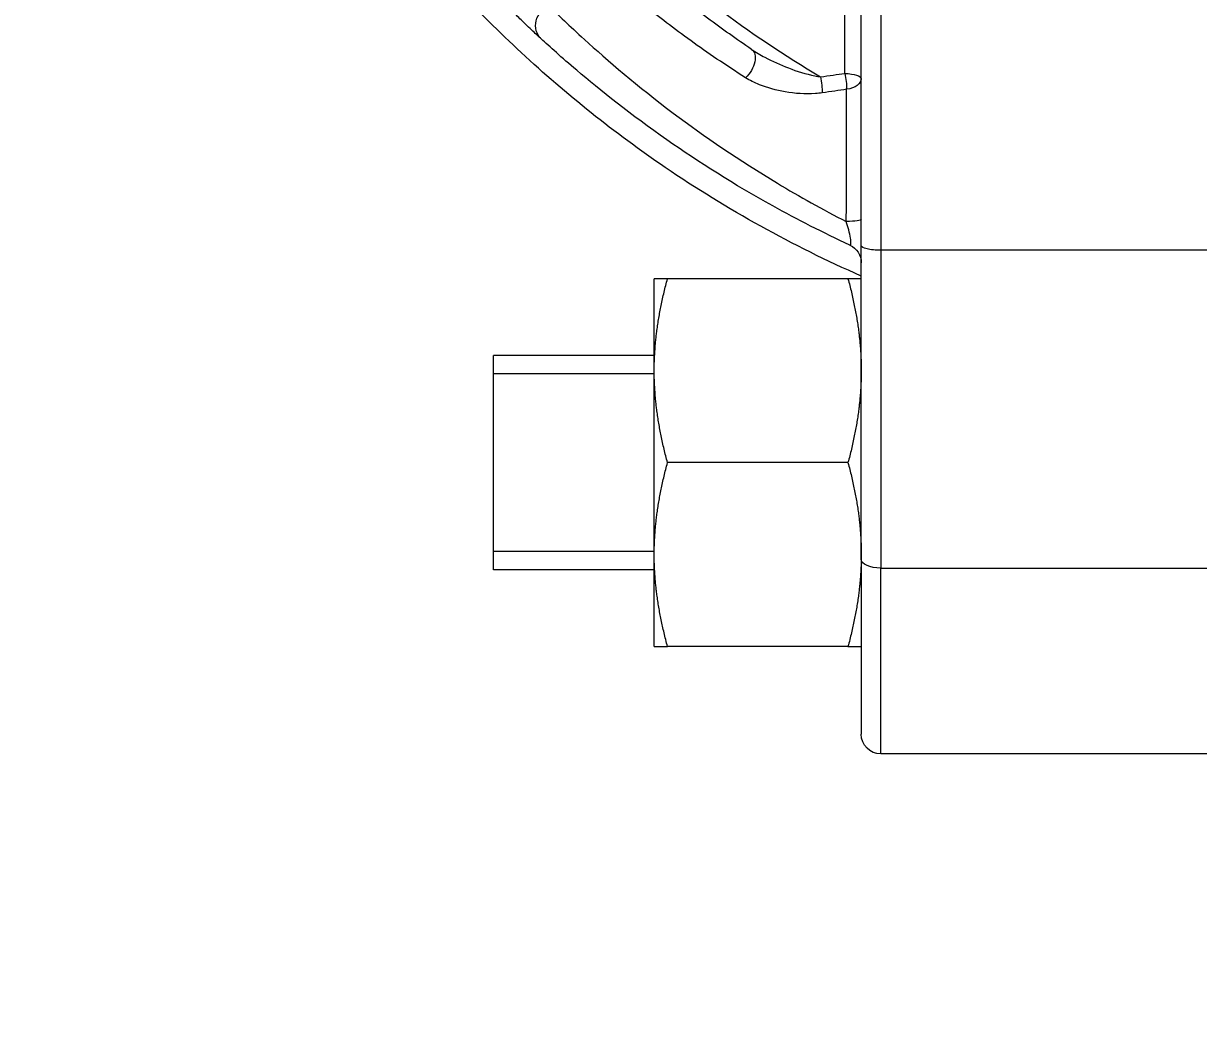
# Model space of a CAD drawing. Header units: millimetres. Extents: x -20146070 to 165023, y -3349561 to 35447.
# Drawn here: x -292467.2 to -292394.2, y -46136.6 to -46075 of the extents above; entities that cross this region are included whole.
import ezdxf
from ezdxf import colors
from ezdxf.entities.mleader import LeaderData, LeaderLine
from ezdxf.math import Vec2, Vec3

# ---------------------------------------------------------------- set-up
doc = ezdxf.new("R2010")
doc.units = ezdxf.units.MM
doc.header["$LTSCALE"] = 50
doc.linetypes.add('CONTINOUS', pattern=[0])
for name, color, linetype in [('ASPL- FM200-DEVICES', 8, 'Continuous'), ('M_FIREALAM-_E-', 10, 'Continuous'), ('M_FM 200 Cylinder', 1, 'Continuous')]:
    doc.layers.add(name, color=color, linetype=linetype)
doc.styles.add('RomanS', font='romans__.ttf', dxfattribs={"width": 0.75, "height": 40})
doc.linetypes.add('DRY_RISER', pattern='A,0.5,-0.2,["DR",Standard,S=0.1,R=0,X=-0.05,Y=-0.05],-0.2', length=0.9)

# ---------------------------------------------------------------- blocks, each defined once
blk = doc.blocks.new('343')
at = {"layer": 'ASPL- FM200-DEVICES', "color": 1, "lineweight": 5}
for p, q in [((-38660.833, -128996.93), (-38660.833, -129013.415)), ((-38659.614, -129013.126), (-38659.614, -128996.93)), ((-38659.614, -129032.621), (-38659.614, -129013.126)), ((-38690.086, -129013.415), (-38660.833, -129013.415)), ((-38660.833, -129013.415), (-38660.833, -129033.168)), ((-38658.789, -129015.185), (-38647.579, -129015.185)), ((-38646.754, -129020.899), (-38646.754, -129015.185)), ((-38646.754, -129019.946), (-38636.759, -129019.946)), ((-38636.759, -129033.278), (-38636.759, -129019.946)), ((-38646.754, -129032.326), (-38646.754, -129020.899)), ((-38636.759, -129021.084), (-38646.754, -129021.084)), ((-38658.789, -129026.612), (-38647.579, -129026.612)), ((-38646.754, -129032.14), (-38636.759, -129032.14)), ((-38659.614, -129032.621), (-38659.614, -129043.494)), ((-38646.754, -129038.039), (-38646.754, -129032.326)), ((-38660.833, -129033.168), (-38690.086, -129033.168)), ((-38660.833, -129044.713), (-38660.833, -129033.168)), ((-38646.754, -129033.278), (-38636.759, -129033.278)), ((-38658.789, -129038.039), (-38647.579, -129038.039)), ((-38690.086, -129044.713), (-38660.833, -129044.713))]:
    blk.add_line(p, q, dxfattribs=at)
for radius in [305.792, 305.363, 304.726]:
    blk.add_circle((-38690.086, -128945.677), radius, dxfattribs=at)
for centre, start, end in [((-38658.395, -129014.199), 114.82057, 180), ((-38660.833, -129043.494), 270, 0)]:
    blk.add_arc(centre, 1.219, start, end, dxfattribs=at)
for centre, major_axis, ratio, start_param, end_param in [((-38640.565, -128999.39), (0.826, -0.896), 0.946472, 0, 2.100107), ((-38652.118, -129001.942), (-0.682, 1.01), 0.599993, 0, 1.95126), ((-38658.395, -129002.757), (-1.219, 0), 0.275099, 4.880316, 6.283185), ((-38658.395, -129002.757), (-1.219, 0), 0.558658, 0, 1.315212), ((-38658.395, -129002.757), (0.174, 1.206), 0.210615, 1.323763, 2.178662), ((-38656.882, -129002.975), (0.174, 1.206), 0.210979, 1.320032, 2.179897), ((-38658.395, -129011.493), (-1.219, 0), 0.120855, 0, 1.330686), ((-38660.833, -129013.126), (-1.219, 0), 0.237088, 1.570796, 3.141593), ((-38660.833, -129032.621), (1.219, 0), 0.448941, 4.712389, 6.283185)]:
    blk.add_ellipse(centre, major_axis=major_axis, ratio=ratio, start_param=start_param, end_param=end_param, dxfattribs=at)
for points, knots in [([(-38659.609, -129015.017), (-38655.358, -129013.147), (-38651.273, -129010.887), (-38647.442, -129008.277), (-38644.286, -129006.127), (-38641.295, -129003.74), (-38638.497, -129001.138), (-38635.767, -128998.598), (-38633.215, -128995.846), (-38630.883, -128992.924), (-38626.161, -128987.007), (-38622.349, -128980.406), (-38619.585, -128973.369), (-38616.822, -128966.336), (-38615.121, -128958.88), (-38614.555, -128951.362), (-38613.989, -128943.848), (-38614.558, -128936.211), (-38616.231, -128928.864), (-38617.905, -128921.511), (-38620.692, -128914.39), (-38624.468, -128907.842), (-38628.244, -128901.292), (-38632.993, -128895.328), (-38638.54, -128890.177), (-38644.085, -128885.027), (-38650.394, -128880.725), (-38657.189, -128877.449), (-38657.99, -128877.063), (-38658.799, -128876.69), (-38659.614, -128876.332)], [0.3520071, 0.3520071, 0.3520071, 0.3520071, 0.3812966, 0.3812966, 0.3812966, 0.4054258, 0.4054258, 0.4054258, 0.4289726, 0.4289726, 0.4289726, 0.4766555, 0.4766555, 0.4766555, 0.5243168, 0.5243168, 0.5243168, 0.5719497, 0.5719497, 0.5719497, 0.6196177, 0.6196177, 0.6196177, 0.6673015, 0.6673015, 0.6673015, 0.7149727, 0.7149727, 0.7149727, 0.7205932, 0.7205932, 0.7205932, 0.7205932]), ([(-38652.8, -129000.932), (-38651.874, -129000.307), (-38650.964, -128999.659), (-38647.612, -128997.143), (-38645.282, -128995.127), (-38643.111, -128992.971), (-38640.94, -128990.815), (-38638.909, -128988.499), (-38635.203, -128983.63), (-38633.526, -128981.082), (-38632.036, -128978.443)], [0.478161, 0.478161, 0.478161, 0.478161, 0.751067, 0.751067, 1.502133, 1.502133, 1.502133, 2.2532, 2.2532, 2.996998, 2.996998, 2.996998, 2.996998]), ([(-38633.559, -128979.127), (-38634.848, -128981.316), (-38636.268, -128983.438), (-38639.635, -128987.886), (-38641.63, -128990.176), (-38643.761, -128992.311), (-38645.893, -128994.445), (-38648.181, -128996.444), (-38652.674, -128999.859), (-38654.845, -129001.316), (-38657.086, -129002.64)], [-2.885239, -2.885239, -2.885239, -2.885239, -2.2532, -2.2532, -1.502133, -1.502133, -1.502133, -0.751067, -0.751067, -0.104684, -0.104684, -0.104684, -0.104684]), ([(-38658.599, -129002.426), (-38658.599, -129001.944), (-38658.599, -129001.459), (-38658.6, -129000.433), (-38658.6, -128999.893), (-38658.601, -128999.35), (-38658.601, -128998.69), (-38658.602, -128998.027), (-38658.602, -128997.136), (-38658.602, -128996.91), (-38658.602, -128996.684)], [0.0750689, 0.0750689, 0.0750689, 0.0750689, 0.2030124, 0.2030124, 0.3444337, 0.3444337, 0.3444337, 0.5166506, 0.5166506, 0.5750647, 0.5750647, 0.5750647, 0.5750647]), ([(-38652.427, -129002.697), (-38651.188, -129001.913), (-38650.049, -129001.138), (-38647.957, -128999.63), (-38647.005, -128998.892), (-38645.608, -128997.768), (-38645.102, -128997.342), (-38644.725, -128997.019)], [1.965846, 1.965846, 1.965846, 1.965846, 2.431098, 2.431098, 2.934278, 2.934278, 3.3459, 3.3459, 3.3459, 3.3459]), ([(-38640.25, -128998.262), (-38640.749, -128998.755), (-38641.486, -128999.468), (-38643.833, -129001.607), (-38645.745, -129003.243), (-38647.932, -129004.888), (-38649.878, -129006.351), (-38652.063, -129007.843), (-38655.787, -129010.081), (-38657.216, -129010.879), (-38658.685, -129011.636)], [-2.736631, -2.736631, -2.736631, -2.736631, -2.215656, -2.215656, -1.418491, -1.418491, -1.418491, -0.709245, -0.709245, -0.290531, -0.290531, -0.290531, -0.290531]), ([(-38639.738, -129000.286), (-38639.672, -129000.225), (-38639.568, -129000.129), (-38639.255, -128999.837), (-38639.021, -128999.617), (-38638.582, -128999.197), (-38638.389, -128999.011), (-38638.041, -128998.671), (-38637.889, -128998.522), (-38637.74, -128998.373)], [0, 0, 0, 0, 0.068852, 0.068852, 0.1654749, 0.1654749, 0.2344373, 0.2344373, 0.2862535, 0.2862535, 0.2862535, 0.2862535]), ([(-38658.906, -129013.093), (-38657.259, -129012.33), (-38655.657, -129011.516), (-38651.736, -129009.345), (-38649.517, -129007.943), (-38647.542, -129006.562), (-38645.321, -129005.011), (-38643.378, -129003.461), (-38640.994, -129001.432), (-38640.245, -129000.754), (-38639.738, -129000.286)], [0.248267, 0.248267, 0.248267, 0.248267, 0.709245, 0.709245, 1.418491, 1.418491, 1.418491, 2.215656, 2.215656, 2.736631, 2.736631, 2.736631, 2.736631]), ([(-38652.8, -129000.932), (-38653.057, -129001.106), (-38653.336, -129001.271), (-38654.092, -129001.676), (-38654.585, -129001.899), (-38655.626, -129002.294), (-38656.178, -129002.465), (-38656.847, -129002.601), (-38656.967, -129002.622), (-38657.086, -129002.64)], [0, 0, 0, 0, 0.0986943, 0.0986943, 0.2566052, 0.2566052, 0.422823, 0.422823, 0.4594626, 0.4594626, 0.4594626, 0.4594626]), ([(-38657.086, -129002.64), (-38657.349, -129002.603), (-38657.612, -129002.566), (-38657.874, -129002.529), (-38658.116, -129002.494), (-38658.357, -129002.46), (-38658.599, -129002.426)], [-0.249082, -0.249082, -0.249082, -0.249082, -0.1811574, -0.1811574, -0.1811574, -0.118784, -0.118784, -0.118784, -0.118784]), ([(-38657.19, -129003.635), (-38657.049, -129003.656), (-38656.907, -129003.67), (-38656.123, -129003.727), (-38655.495, -129003.68), (-38654.33, -129003.48), (-38653.789, -129003.33), (-38652.981, -129003.006), (-38652.689, -129002.862), (-38652.427, -129002.697)], [-0.4594626, -0.4594626, -0.4594626, -0.4594626, -0.422823, -0.422823, -0.2566052, -0.2566052, -0.0986943, -0.0986943, 0, 0, 0, 0]), ([(-38658.703, -129003.416), (-38658.462, -129003.451), (-38658.22, -129003.486), (-38657.979, -129003.521), (-38657.716, -129003.559), (-38657.453, -129003.597), (-38657.19, -129003.635)], [0.118784, 0.118784, 0.118784, 0.118784, 0.1811574, 0.1811574, 0.1811574, 0.249082, 0.249082, 0.249082, 0.249082]), ([(-38658.685, -129011.636), (-38658.687, -129011.114), (-38658.689, -129010.591), (-38658.693, -129009.108), (-38658.695, -129008.156), (-38658.697, -129007.234), (-38658.699, -129006.312), (-38658.7, -129005.412), (-38658.702, -129004.163), (-38658.703, -129003.785), (-38658.703, -129003.416)], [0.1218964, 0.1218964, 0.1218964, 0.1218964, 0.263591, 0.263591, 0.527182, 0.527182, 0.527182, 0.790773, 0.790773, 0.9077673, 0.9077673, 0.9077673, 0.9077673]), ([(-38658.906, -129013.093), (-38658.923, -129013.1), (-38658.936, -129013.1), (-38658.965, -129013.076), (-38658.975, -129013.039), (-38658.979, -129012.906), (-38658.968, -129012.795), (-38658.92, -129012.511), (-38658.881, -129012.335), (-38658.79, -129011.982), (-38658.739, -129011.809), (-38658.685, -129011.636)], [0, 0, 0, 0, 0.0367907, 0.0367907, 0.0956558, 0.0956558, 0.1721804, 0.1721804, 0.2558879, 0.2558879, 0.3297716, 0.3297716, 0.3297716, 0.3297716])]:
    blk.add_open_spline(points, degree=3, knots=knots, dxfattribs=at)
for points in [[(-38659.614, -129015.185), (-38659.614, -129015.185), (-38658.789, -129015.185)], [(-38658.789, -129015.185), (-38659.614, -129018.247), (-38659.614, -129020.899)], [(-38647.579, -129015.185), (-38646.754, -129015.185), (-38646.754, -129015.185)], [(-38646.754, -129020.899), (-38646.754, -129018.247), (-38647.579, -129015.185)], [(-38659.614, -129020.899), (-38659.614, -129023.55), (-38658.789, -129026.612)], [(-38647.579, -129026.612), (-38646.754, -129023.55), (-38646.754, -129020.899)], [(-38658.789, -129026.612), (-38659.614, -129029.674), (-38659.614, -129032.326)], [(-38646.754, -129032.326), (-38646.754, -129029.674), (-38647.579, -129026.612)], [(-38659.614, -129032.326), (-38659.614, -129034.977), (-38658.789, -129038.039)], [(-38647.579, -129038.039), (-38646.754, -129034.977), (-38646.754, -129032.326)], [(-38658.789, -129038.039), (-38659.614, -129038.039), (-38659.614, -129038.039)], [(-38646.754, -129038.039), (-38646.754, -129038.039), (-38647.579, -129038.039)]]:
    blk.add_rational_spline(points, [1, 1.0379548493, 1], degree=2, dxfattribs=at)
blk = doc.blocks.new('SMOKE_FC')
at = {"color": 7, "linetype": 'CONTINOUS'}
ml = blk.add_multileader_mtext('Standard', dxfattribs=at)
ml.set_content('{\\fArial|b0|i0|c0|p34;S}', color=7, style='RomanS')
ml.set_leader_properties(color=10)
ml.build(insert=Vec2(0, 0))
ml.multileader.update_dxf_attribs({"dogleg_length": 3.341, "arrow_head_size": 138.206, "scale": 50})
ctx = ml.context
ctx.base_point, ctx.scale, ctx.char_height, ctx.arrow_head_size, ctx.landing_gap_size, ctx.plane_origin = Vec3(10040043.158, 1663039.729), 50, 207.30937, 138.206, 138.206, Vec3(10036641.439, 1659230.949)
notes = []
notes.append((ctx, [(0, (0, 0, 0), (0, 0), (1, 0), 1, [])]))
ctx.mtext.insert, ctx.mtext.flow_direction = Vec3(10040181.365, 1663145.151), 5
for ctx, leaders in notes:
    for number, flags, end, landing, length, lines in leaders:
        leader = LeaderData()
        leader.index, (leader.has_last_leader_line, leader.has_dogleg_vector, leader.attachment_direction) = number, flags
        leader.last_leader_point, leader.dogleg_vector, leader.dogleg_length = Vec3(end), Vec3(landing), length
        for number, points, colour, breaks in lines:
            line = LeaderLine()
            line.index, line.vertices, line.color, line.breaks = number, Vec3.list(points), colors.encode_raw_color(colour), breaks
            leader.lines.append(line)
        ctx.leaders.append(leader)
blk = doc.blocks.new('SMOKE')
at = {"color": 7, "linetype": 'CONTINOUS'}
ml = blk.add_multileader_mtext('Standard', dxfattribs=at)
ml.set_content('{\\fArial|b0|i0|c0|p34;S}', color=7, style='RomanS')
ml.set_leader_properties(color=10)
ml.build(insert=Vec2(0, 0))
ml.multileader.update_dxf_attribs({"dogleg_length": 3.341, "arrow_head_size": 171.113, "scale": 50})
ctx = ml.context
ctx.base_point, ctx.scale, ctx.char_height, ctx.arrow_head_size, ctx.landing_gap_size, ctx.plane_origin = Vec3(10040458.851, 1663039.052), 50, 256.66875, 171.113, 171.113, Vec3(10036247.199, 1658323.42)
notes = []
notes.append((ctx, [(0, (0, 0, 0), (0, 0), (1, 0), 1, [])]))
ctx.mtext.insert, ctx.mtext.flow_direction = Vec3(10040629.963, 1663169.575), 5
for ctx, leaders in notes:
    for number, flags, end, landing, length, lines in leaders:
        leader = LeaderData()
        leader.index, (leader.has_last_leader_line, leader.has_dogleg_vector, leader.attachment_direction) = number, flags
        leader.last_leader_point, leader.dogleg_vector, leader.dogleg_length = Vec3(end), Vec3(landing), length
        for number, points, colour, breaks in lines:
            line = LeaderLine()
            line.index, line.vertices, line.color, line.breaks = number, Vec3.list(points), colors.encode_raw_color(colour), breaks
            leader.lines.append(line)
        ctx.leaders.append(leader)

msp = doc.modelspace()

# ---------------------------------------------------------------- block references
at = {"layer": 'M_FIREALAM-_E-'}
for name, p, xscale, yscale, zscale in [('SMOKE', (-12842896.257, -2136319.15), 1.28, 1.28, 1.28), ('SMOKE', (-12837356.485, -2137100.4), 1.28, 1.28, 1.28), ('SMOKE', (-12842882.165, -2139119.15), 1.28, 1.28, 1.28), ('SMOKE', (-12837356.485, -2141062.9), 1.28, 1.28, 1.28), ('SMOKE', (-12844197.579, -2141531.65), 1.28, 1.28, 1.28), ('SMOKE', (-12841946.362, -2141531.65), 1.28, 1.28, 1.28), ('SMOKE', (-10273997.748, -1718610.073), 1.024, 1.024, 1.024), ('SMOKE', (-10272498.322, -1718640.425), 1.024, 1.024, 1.024), ('SMOKE', (-13016264.671, -2148128.078), 1.28, 1.28, 1.28), ('SMOKE', (-20146070.178, -3348204.731), 2, 2, 2), ('SMOKE_FC', (-20145143.197, -3349560.695), 2, 2, 2), ('SMOKE', (-12920156.99, -2170486.976), 1.28, 1.28, 1.28), ('SMOKE', (-13136534.355, -2170956.565), 1.28, 1.28, 1.28), ('SMOKE_FC', (-13141575.837, -2170993.859), 1.28, 1.28, 1.28), ('SMOKE', (-12915444.49, -2171268.226), 1.28, 1.28, 1.28), ('SMOKE_FC', (-13135941.087, -2171962.441), 1.28, 1.28, 1.28), ('SMOKE', (-13142169.105, -2171999.735), 1.28, 1.28, 1.28), ('SMOKE', (-12898688.721, -2172810.294), 1.28, 1.28, 1.28), ('SMOKE_FC', (-12903730.204, -2172847.588), 1.28, 1.28, 1.28), ('SMOKE', (-12920156.99, -2172886.976), 1.28, 1.28, 1.28), ('SMOKE_FC', (-12898095.454, -2173616.17), 1.28, 1.28, 1.28), ('SMOKE', (-12904323.471, -2173653.464), 1.28, 1.28, 1.28)]:
    msp.add_blockref(name, p, dxfattribs=dict(at, xscale=xscale, yscale=yscale, zscale=zscale))
at = {"layer": 'M_FM 200 Cylinder', "linetype": 'DRY_RISER', "lineweight": -3, "xscale": -1}
msp.add_blockref('343', (-331074.79, 82924.348), dxfattribs=at)

doc.saveas('drawing.dxf')
